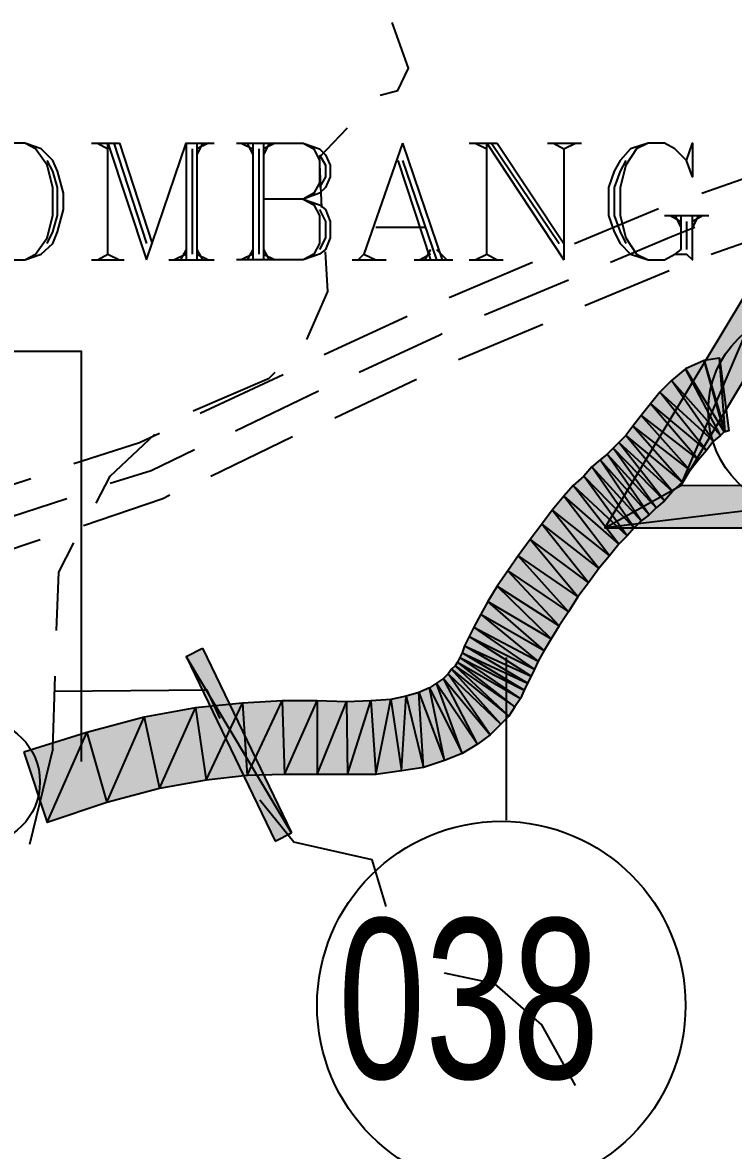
# Model space of a CAD drawing. Header units: millimetres. Extents: x 658 to 813, y 806 to 883.
# Drawn here: x 802.21 to 804.058, y 859.853 to 862.785 of the extents above; entities that cross this region are included whole.
import ezdxf

# ---------------------------------------------------------------- set-up
doc = ezdxf.new("R2010")
doc.units = ezdxf.units.MM
doc.header["$LTSCALE"] = 0.1
doc.linetypes.add('atContinuous2', pattern=[0])
for name, color, linetype in [('BATKAB', 7, 'Continuous'), ('JL-ARTERI', 7, 'Continuous'), ('LINK NAS BARU', 7, 'Continuous'), ('pkw', 7, 'Continuous'), ('RENC-JL-TOL', 7, 'Continuous'), ('SYMBOL', 7, 'Continuous'), ('TEXT', 8, 'Continuous'), ('zat_Mask_solid', 7, 'Continuous')]:
    doc.layers.add(name, color=color, linetype=linetype)
doc.styles.add('Style2', font='arial.ttf', dxfattribs={"height": 0.2})

msp = doc.modelspace()

# ---------------------------------------------------------------- hatches: boundary and pattern name
at = {"layer": 'JL-ARTERI'}
h = msp.add_hatch(color=7, dxfattribs=at)
h.paths.add_polyline_path([(804.0341, 861.7214), (803.9824, 861.9069), (804.0372, 861.7214)], flags=16)
h.paths.add_polyline_path([(803.9824, 861.9069), (804.0372, 861.7214), (804.022, 861.913)])
for points in [[(802.7816, 861.0162), (802.7938, 860.8277), (802.885, 861.0222)], [(802.7938, 860.8277), (802.885, 861.0222), (802.8911, 860.8307)], [(802.5263, 860.9797), (802.5658, 860.7942), (802.66, 861.004)], [(802.5658, 860.7942), (802.66, 861.004), (802.6874, 860.8155)], [(802.66, 861.004), (802.6874, 860.8155), (802.7816, 861.0162)], [(802.6874, 860.8155), (802.7816, 861.0162), (802.7938, 860.8277)], [(802.3773, 860.9402), (802.429, 860.7577), (802.5263, 860.9797)], [(802.429, 860.7577), (802.5263, 860.9797), (802.5658, 860.7942)], [(802.2131, 860.8885), (802.2739, 860.7061), (802.3773, 860.9402)], [(802.2739, 860.7061), (802.3773, 860.9402), (802.429, 860.7577)]]:
    msp.add_hatch(color=7, dxfattribs=at).paths.add_polyline_path(points)
h = msp.add_hatch(color=7, dxfattribs=at)
h.paths.add_polyline_path([(802.885, 861.0222), (802.8911, 860.8307), (802.9762, 861.0222)])
h.paths.add_polyline_path([(802.8911, 860.8307), (802.9762, 861.0222), (802.9762, 860.8307)], flags=17)
at = {"layer": 'LINK NAS BARU'}
h = msp.add_hatch(color=7, dxfattribs=at)
h.paths.add_polyline_path([(802.8667, 860.6574), (802.9093, 860.6787), (802.6357, 861.1378)])
h.paths.add_polyline_path([(802.9093, 860.6787), (802.6357, 861.1378), (802.6783, 861.159)])
at = {"layer": 'pkw'}
h = msp.add_hatch(color=7, dxfattribs=at)
h.paths.add_polyline_path([(803.724, 861.4722), (803.9216, 861.5816), (804.2408, 862.3295)])
h.paths.add_polyline_path([(803.9216, 861.5816), (804.2408, 862.3295), (804.2408, 862.1167)], flags=17)
h = msp.add_hatch(color=7, dxfattribs=at)
h.paths.add_polyline_path([(804.6573, 861.4722), (804.6573, 861.5846), (803.724, 861.4722)], flags=17)
h.paths.add_polyline_path([(804.6573, 861.5846), (803.724, 861.4722), (803.9216, 861.5816)], flags=17)
at = {"layer": 'zat_Mask_solid'}
for points in [[(803.9338, 861.8856), (804.0341, 861.7214), (803.9824, 861.9069)], [(804.0372, 861.7214), (804.022, 861.913), (804.0463, 861.7245)], [(803.8973, 861.8552), (804.025, 861.7123), (803.9338, 861.8856)], [(804.025, 861.7123), (803.9338, 861.8856), (804.0341, 861.7214)], [(803.8669, 861.8248), (804.0068, 861.6971), (803.8973, 861.8552)], [(804.0068, 861.6971), (803.8973, 861.8552), (804.025, 861.7123)], [(803.8426, 861.7944), (803.9885, 861.6728), (803.8669, 861.8248)], [(803.9885, 861.6728), (803.8669, 861.8248), (804.0068, 861.6971)], [(803.8183, 861.764), (803.9672, 861.6485), (803.8426, 861.7944)], [(803.9672, 861.6485), (803.8426, 861.7944), (803.9885, 861.6728)], [(803.797, 861.7366), (803.946, 861.6211), (803.8183, 861.764)], [(803.946, 861.6211), (803.8183, 861.764), (803.9672, 861.6485)], [(803.7788, 861.7123), (803.9247, 861.5907), (803.797, 861.7366)], [(803.9247, 861.5907), (803.797, 861.7366), (803.946, 861.6211)], [(803.7605, 861.6941), (803.9004, 861.5664), (803.7788, 861.7123)], [(803.9004, 861.5664), (803.7788, 861.7123), (803.9247, 861.5907)], [(803.7301, 861.6637), (803.8578, 861.5238), (803.7453, 861.6789)], [(803.7453, 861.6789), (803.8791, 861.5421), (803.7605, 861.6941)], [(803.8578, 861.5238), (803.7453, 861.6789), (803.8791, 861.5421)], [(803.8791, 861.5421), (803.7605, 861.6941), (803.9004, 861.5664)], [(803.6906, 861.6302), (803.8183, 861.4904), (803.7119, 861.6485)], [(803.7119, 861.6485), (803.8396, 861.5056), (803.7301, 861.6637)], [(803.8183, 861.4904), (803.7119, 861.6485), (803.8396, 861.5056)], [(803.8396, 861.5056), (803.7301, 861.6637), (803.8578, 861.5238)], [(803.6693, 861.6059), (803.8, 861.4722), (803.6906, 861.6302)], [(803.8, 861.4722), (803.6906, 861.6302), (803.8183, 861.4904)], [(803.6176, 861.5542), (803.7605, 861.4296), (803.642, 861.5816)], [(803.642, 861.5816), (803.7818, 861.4509), (803.6693, 861.6059)], [(803.7605, 861.4296), (803.642, 861.5816), (803.7818, 861.4509)], [(803.7818, 861.4509), (803.6693, 861.6059), (803.8, 861.4722)], [(803.5872, 861.5178), (803.7362, 861.3992), (803.6176, 861.5542)], [(803.7362, 861.3992), (803.6176, 861.5542), (803.7605, 861.4296)], [(803.5599, 861.4813), (803.7088, 861.3658), (803.5872, 861.5178)], [(803.7088, 861.3658), (803.5872, 861.5178), (803.7362, 861.3992)], [(803.5295, 861.4418), (803.6815, 861.3293), (803.5599, 861.4813)], [(803.6815, 861.3293), (803.5599, 861.4813), (803.7088, 861.3658)], [(803.4991, 861.3992), (803.6541, 861.2928), (803.5295, 861.4418)], [(803.6541, 861.2928), (803.5295, 861.4418), (803.6815, 861.3293)], [(803.4717, 861.3597), (803.6298, 861.2533), (803.4991, 861.3992)], [(803.6298, 861.2533), (803.4991, 861.3992), (803.6541, 861.2928)], [(803.4443, 861.3202), (803.6055, 861.2168), (803.4717, 861.3597)], [(803.6055, 861.2168), (803.4717, 861.3597), (803.6298, 861.2533)], [(803.42, 861.2806), (803.5842, 861.1834), (803.4443, 861.3202)], [(803.5842, 861.1834), (803.4443, 861.3202), (803.6055, 861.2168)], [(803.4018, 861.2472), (803.566, 861.153), (803.42, 861.2806)], [(803.566, 861.153), (803.42, 861.2806), (803.5842, 861.1834)], [(803.3835, 861.2138), (803.5508, 861.1256), (803.4018, 861.2472)], [(803.5508, 861.1256), (803.4018, 861.2472), (803.566, 861.153)], [(803.3714, 861.1894), (803.5416, 861.1043), (803.3835, 861.2138)], [(803.5416, 861.1043), (803.3835, 861.2138), (803.5508, 861.1256)], [(803.3592, 861.1651), (803.5325, 861.0861), (803.3714, 861.1894)], [(803.5325, 861.0861), (803.3714, 861.1894), (803.5416, 861.1043)], [(803.3471, 861.1347), (803.5143, 861.0496), (803.3531, 861.1469)], [(803.3531, 861.1469), (803.5234, 861.0678), (803.3592, 861.1651)], [(803.5143, 861.0496), (803.3531, 861.1469), (803.5234, 861.0678)], [(803.5234, 861.0678), (803.3592, 861.1651), (803.5325, 861.0861)], [(803.3258, 861.1043), (803.4747, 860.9827), (803.3349, 861.1134)], [(803.3349, 861.1134), (803.49, 861.007), (803.341, 861.1226)], [(803.4747, 860.9827), (803.3349, 861.1134), (803.49, 861.007)], [(803.341, 861.1226), (803.5052, 861.0283), (803.3471, 861.1347)], [(803.49, 861.007), (803.341, 861.1226), (803.5052, 861.0283)], [(803.5052, 861.0283), (803.3471, 861.1347), (803.5143, 861.0496)], [(803.2863, 861.0678), (803.3927, 860.9097), (803.3045, 861.08)], [(803.3045, 861.08), (803.4261, 860.9341), (803.3167, 861.0922)], [(803.3927, 860.9097), (803.3045, 861.08), (803.4261, 860.9341)], [(803.3167, 861.0922), (803.4535, 860.9614), (803.3258, 861.1043)], [(803.4261, 860.9341), (803.3167, 861.0922), (803.4535, 860.9614)], [(803.4535, 860.9614), (803.3258, 861.1043), (803.4747, 860.9827)], [(803.2407, 861.0435), (803.3075, 860.8672), (803.268, 861.0557)], [(803.268, 861.0557), (803.3531, 860.8854), (803.2863, 861.0678)], [(803.3075, 860.8672), (803.268, 861.0557), (803.3531, 860.8854)], [(803.3531, 860.8854), (803.2863, 861.0678), (803.3927, 860.9097)], [(802.9762, 861.0222), (802.9762, 860.8307), (803.0522, 861.0192)], [(803.0522, 861.0192), (803.0552, 860.8307), (803.116, 861.0222)], [(803.0552, 860.8307), (803.116, 861.0222), (803.1282, 860.8307)], [(803.116, 861.0222), (803.1282, 860.8307), (803.1677, 861.0253)], [(803.1282, 860.8307), (803.1677, 861.0253), (803.1951, 860.8398)], [(803.1677, 861.0253), (803.1951, 860.8398), (803.2072, 861.0344)], [(803.1951, 860.8398), (803.2072, 861.0344), (803.2528, 860.8489)], [(803.2072, 861.0344), (803.2528, 860.8489), (803.2407, 861.0435)], [(803.2528, 860.8489), (803.2407, 861.0435), (803.3075, 860.8672)], [(802.9762, 860.8307), (803.0522, 861.0192), (803.0552, 860.8307)]]:
    msp.add_hatch(color=7, dxfattribs=at).paths.add_polyline_path(points)

# ---------------------------------------------------------------- linework, layer by layer
at = {"layer": 'BATKAB', "color": 7}
for points in [[(803.1403, 862.597), (803.1859, 862.6091), (803.2133, 862.6669), (803.1707, 862.7855)], [(802.9883, 862.3051), (802.9823, 862.4359), (803.0552, 862.5119)], [(802.9488, 861.9616), (803.0035, 862.0863), (802.9975, 862.1896)], [(802.6539, 861.7762), (802.8515, 861.8613), (802.8667, 861.8765)], [(802.4016, 861.536), (802.4381, 861.6059), (802.5536, 861.7154)], [(802.2982, 861.2046), (802.3043, 861.3566), (802.3438, 861.4326)], [(802.2891, 860.8976), (802.2952, 861.0861)], [(802.7239, 860.9766), (802.6904, 861.0496), (802.2922, 861.0466)], [(802.2891, 860.8976), (802.2283, 860.6483)], [(803.1555, 860.4872), (803.1191, 860.6088), (802.9154, 860.6544), (802.8272, 860.7638)], [(803.648, 860.0221), (803.5599, 860.1801), (803.4383, 860.2865), (803.3075, 860.3139)]]:
    msp.add_lwpolyline(points, dxfattribs=at)
at = {"layer": 'JL-ARTERI', "color": 7}
for points in [[(803.9338, 861.8856), (804.0341, 861.7214), (803.9824, 861.9069), (803.9338, 861.8856)], [(803.9824, 861.9069), (804.0372, 861.7214), (804.022, 861.913), (803.9824, 861.9069)], [(804.0341, 861.7214), (803.9824, 861.9069), (804.0372, 861.7214), (804.0341, 861.7214)], [(804.0372, 861.7214), (804.022, 861.913), (804.0463, 861.7245), (804.0372, 861.7214)], [(803.8973, 861.8552), (804.025, 861.7123), (803.9338, 861.8856), (803.8973, 861.8552)], [(804.025, 861.7123), (803.9338, 861.8856), (804.0341, 861.7214), (804.025, 861.7123)], [(803.8669, 861.8248), (804.0068, 861.6971), (803.8973, 861.8552), (803.8669, 861.8248)], [(804.0068, 861.6971), (803.8973, 861.8552), (804.025, 861.7123), (804.0068, 861.6971)], [(803.8426, 861.7944), (803.9885, 861.6728), (803.8669, 861.8248), (803.8426, 861.7944)], [(803.9885, 861.6728), (803.8669, 861.8248), (804.0068, 861.6971), (803.9885, 861.6728)], [(803.8183, 861.764), (803.9672, 861.6485), (803.8426, 861.7944), (803.8183, 861.764)], [(803.9672, 861.6485), (803.8426, 861.7944), (803.9885, 861.6728), (803.9672, 861.6485)], [(803.797, 861.7366), (803.946, 861.6211), (803.8183, 861.764), (803.797, 861.7366)], [(803.946, 861.6211), (803.8183, 861.764), (803.9672, 861.6485), (803.946, 861.6211)], [(803.7788, 861.7123), (803.9247, 861.5907), (803.797, 861.7366), (803.7788, 861.7123)], [(803.9247, 861.5907), (803.797, 861.7366), (803.946, 861.6211), (803.9247, 861.5907)], [(803.7605, 861.6941), (803.9004, 861.5664), (803.7788, 861.7123), (803.7605, 861.6941)], [(803.9004, 861.5664), (803.7788, 861.7123), (803.9247, 861.5907), (803.9004, 861.5664)], [(803.7301, 861.6637), (803.8578, 861.5238), (803.7453, 861.6789), (803.7301, 861.6637)], [(803.7453, 861.6789), (803.8791, 861.5421), (803.7605, 861.6941), (803.7453, 861.6789)], [(803.8578, 861.5238), (803.7453, 861.6789), (803.8791, 861.5421), (803.8578, 861.5238)], [(803.8791, 861.5421), (803.7605, 861.6941), (803.9004, 861.5664), (803.8791, 861.5421)], [(803.6906, 861.6302), (803.8183, 861.4904), (803.7119, 861.6485), (803.6906, 861.6302)], [(803.7119, 861.6485), (803.8396, 861.5056), (803.7301, 861.6637), (803.7119, 861.6485)], [(803.8183, 861.4904), (803.7119, 861.6485), (803.8396, 861.5056), (803.8183, 861.4904)], [(803.8396, 861.5056), (803.7301, 861.6637), (803.8578, 861.5238), (803.8396, 861.5056)], [(803.6693, 861.6059), (803.8, 861.4722), (803.6906, 861.6302), (803.6693, 861.6059)], [(803.8, 861.4722), (803.6906, 861.6302), (803.8183, 861.4904), (803.8, 861.4722)], [(803.6176, 861.5542), (803.7605, 861.4296), (803.642, 861.5816), (803.6176, 861.5542)], [(803.642, 861.5816), (803.7818, 861.4509), (803.6693, 861.6059), (803.642, 861.5816)], [(803.7605, 861.4296), (803.642, 861.5816), (803.7818, 861.4509), (803.7605, 861.4296)], [(803.7818, 861.4509), (803.6693, 861.6059), (803.8, 861.4722), (803.7818, 861.4509)], [(803.5872, 861.5178), (803.7362, 861.3992), (803.6176, 861.5542), (803.5872, 861.5178)], [(803.7362, 861.3992), (803.6176, 861.5542), (803.7605, 861.4296), (803.7362, 861.3992)], [(803.5599, 861.4813), (803.7088, 861.3658), (803.5872, 861.5178), (803.5599, 861.4813)], [(803.7088, 861.3658), (803.5872, 861.5178), (803.7362, 861.3992), (803.7088, 861.3658)], [(803.5295, 861.4418), (803.6815, 861.3293), (803.5599, 861.4813), (803.5295, 861.4418)], [(803.6815, 861.3293), (803.5599, 861.4813), (803.7088, 861.3658), (803.6815, 861.3293)], [(803.4991, 861.3992), (803.6541, 861.2928), (803.5295, 861.4418), (803.4991, 861.3992)], [(803.6541, 861.2928), (803.5295, 861.4418), (803.6815, 861.3293), (803.6541, 861.2928)], [(803.4717, 861.3597), (803.6298, 861.2533), (803.4991, 861.3992), (803.4717, 861.3597)], [(803.6298, 861.2533), (803.4991, 861.3992), (803.6541, 861.2928), (803.6298, 861.2533)], [(803.4443, 861.3202), (803.6055, 861.2168), (803.4717, 861.3597), (803.4443, 861.3202)], [(803.6055, 861.2168), (803.4717, 861.3597), (803.6298, 861.2533), (803.6055, 861.2168)], [(803.42, 861.2806), (803.5842, 861.1834), (803.4443, 861.3202), (803.42, 861.2806)], [(803.5842, 861.1834), (803.4443, 861.3202), (803.6055, 861.2168), (803.5842, 861.1834)], [(803.4018, 861.2472), (803.566, 861.153), (803.42, 861.2806), (803.4018, 861.2472)], [(803.566, 861.153), (803.42, 861.2806), (803.5842, 861.1834), (803.566, 861.153)], [(803.3835, 861.2138), (803.5508, 861.1256), (803.4018, 861.2472), (803.3835, 861.2138)], [(803.5508, 861.1256), (803.4018, 861.2472), (803.566, 861.153), (803.5508, 861.1256)], [(803.3714, 861.1894), (803.5416, 861.1043), (803.3835, 861.2138), (803.3714, 861.1894)], [(803.5416, 861.1043), (803.3835, 861.2138), (803.5508, 861.1256), (803.5416, 861.1043)], [(803.3592, 861.1651), (803.5325, 861.0861), (803.3714, 861.1894), (803.3592, 861.1651)], [(803.5325, 861.0861), (803.3714, 861.1894), (803.5416, 861.1043), (803.5325, 861.0861)], [(803.3471, 861.1347), (803.5143, 861.0496), (803.3531, 861.1469), (803.3471, 861.1347)], [(803.3531, 861.1469), (803.5234, 861.0678), (803.3592, 861.1651), (803.3531, 861.1469)], [(803.5143, 861.0496), (803.3531, 861.1469), (803.5234, 861.0678), (803.5143, 861.0496)], [(803.5234, 861.0678), (803.3592, 861.1651), (803.5325, 861.0861), (803.5234, 861.0678)], [(803.3258, 861.1043), (803.4747, 860.9827), (803.3349, 861.1134), (803.3258, 861.1043)], [(803.3349, 861.1134), (803.49, 861.007), (803.341, 861.1226), (803.3349, 861.1134)], [(803.4747, 860.9827), (803.3349, 861.1134), (803.49, 861.007), (803.4747, 860.9827)], [(803.341, 861.1226), (803.5052, 861.0283), (803.3471, 861.1347), (803.341, 861.1226)], [(803.49, 861.007), (803.341, 861.1226), (803.5052, 861.0283), (803.49, 861.007)], [(803.5052, 861.0283), (803.3471, 861.1347), (803.5143, 861.0496), (803.5052, 861.0283)], [(803.2863, 861.0678), (803.3927, 860.9097), (803.3045, 861.08), (803.2863, 861.0678)], [(803.3045, 861.08), (803.4261, 860.9341), (803.3167, 861.0922), (803.3045, 861.08)], [(803.3927, 860.9097), (803.3045, 861.08), (803.4261, 860.9341), (803.3927, 860.9097)], [(803.3167, 861.0922), (803.4535, 860.9614), (803.3258, 861.1043), (803.3167, 861.0922)], [(803.4261, 860.9341), (803.3167, 861.0922), (803.4535, 860.9614), (803.4261, 860.9341)], [(803.4535, 860.9614), (803.3258, 861.1043), (803.4747, 860.9827), (803.4535, 860.9614)], [(803.2407, 861.0435), (803.3075, 860.8672), (803.268, 861.0557), (803.2407, 861.0435)], [(803.268, 861.0557), (803.3531, 860.8854), (803.2863, 861.0678), (803.268, 861.0557)], [(803.3075, 860.8672), (803.268, 861.0557), (803.3531, 860.8854), (803.3075, 860.8672)], [(803.3531, 860.8854), (803.2863, 861.0678), (803.3927, 860.9097), (803.3531, 860.8854)], [(802.7816, 861.0162), (802.7938, 860.8277), (802.885, 861.0222), (802.7816, 861.0162)], [(802.7938, 860.8277), (802.885, 861.0222), (802.8911, 860.8307), (802.7938, 860.8277)], [(802.885, 861.0222), (802.8911, 860.8307), (802.9762, 861.0222), (802.885, 861.0222)], [(802.8911, 860.8307), (802.9762, 861.0222), (802.9762, 860.8307), (802.8911, 860.8307)], [(802.9762, 861.0222), (802.9762, 860.8307), (803.0522, 861.0192), (802.9762, 861.0222)], [(803.0522, 861.0192), (803.0552, 860.8307), (803.116, 861.0222), (803.0522, 861.0192)], [(803.0552, 860.8307), (803.116, 861.0222), (803.1282, 860.8307), (803.0552, 860.8307)], [(803.116, 861.0222), (803.1282, 860.8307), (803.1677, 861.0253), (803.116, 861.0222)], [(803.1282, 860.8307), (803.1677, 861.0253), (803.1951, 860.8398), (803.1282, 860.8307)], [(803.1677, 861.0253), (803.1951, 860.8398), (803.2072, 861.0344), (803.1677, 861.0253)], [(803.1951, 860.8398), (803.2072, 861.0344), (803.2528, 860.8489), (803.1951, 860.8398)], [(803.2072, 861.0344), (803.2528, 860.8489), (803.2407, 861.0435), (803.2072, 861.0344)], [(803.2528, 860.8489), (803.2407, 861.0435), (803.3075, 860.8672), (803.2528, 860.8489)], [(802.5263, 860.9797), (802.5658, 860.7942), (802.66, 861.004), (802.5263, 860.9797)], [(802.5658, 860.7942), (802.66, 861.004), (802.6874, 860.8155), (802.5658, 860.7942)], [(802.66, 861.004), (802.6874, 860.8155), (802.7816, 861.0162), (802.66, 861.004)], [(802.6874, 860.8155), (802.7816, 861.0162), (802.7938, 860.8277), (802.6874, 860.8155)], [(802.9762, 860.8307), (803.0522, 861.0192), (803.0552, 860.8307), (802.9762, 860.8307)], [(802.3773, 860.9402), (802.429, 860.7577), (802.5263, 860.9797), (802.3773, 860.9402)], [(802.429, 860.7577), (802.5263, 860.9797), (802.5658, 860.7942), (802.429, 860.7577)], [(802.2131, 860.8885), (802.2739, 860.7061), (802.3773, 860.9402), (802.2131, 860.8885)], [(802.2739, 860.7061), (802.3773, 860.9402), (802.429, 860.7577), (802.2739, 860.7061)]]:
    msp.add_lwpolyline(points, dxfattribs=at)
at = {"layer": 'LINK NAS BARU', "color": 7, "linetype": 'atContinuous2'}
for p, q in [((802.6357, 861.1378), (802.6783, 861.159)), ((802.6783, 861.159), (802.9093, 860.6787)), ((802.9093, 860.6787), (802.6357, 861.1378)), ((802.6357, 861.1378), (802.8667, 860.6574)), ((802.9093, 860.6787), (802.6357, 861.1378)), ((802.8667, 860.6574), (802.9093, 860.6787))]:
    msp.add_line(p, q, dxfattribs=at)
at = {"layer": 'LINK NAS BARU', "color": 7}
for points in [[(801.7662, 861.9312), (802.2344, 861.9312), (802.3621, 861.9312), (802.3621, 860.8641)], [(803.4687, 860.7121), (803.4687, 861.1347)]]:
    msp.add_lwpolyline(points, dxfattribs=at)
at = {"layer": 'LINK NAS BARU', "color": 7, "linetype": 'atContinuous2'}
msp.add_circle((803.4548, 860.2302), 0.4789, dxfattribs=at)
at = {"layer": 'pkw', "color": 7}
for points in [[(803.724, 861.4722), (803.9216, 861.5816), (804.2408, 862.3295), (803.724, 861.4722)], [(803.9216, 861.5816), (804.2408, 862.3295), (804.2408, 862.1167), (803.9216, 861.5816)], [(804.6573, 861.4722), (804.6573, 861.5846), (803.724, 861.4722), (804.6573, 861.4722)], [(804.6573, 861.5846), (803.724, 861.4722), (803.9216, 861.5816), (804.6573, 861.5846)]]:
    msp.add_lwpolyline(points, dxfattribs=at)
at = {"layer": 'RENC-JL-TOL', "color": 7}
for points in [[(803.9764, 862.3416), (804.2013, 862.4207)], [(803.645, 862.2109), (803.8639, 862.3021)], [(803.7392, 862.1623), (803.8973, 862.2291), (803.9581, 862.2535)], [(804.0007, 862.1835), (804.2256, 862.2626)], [(803.3197, 862.0711), (803.5356, 862.1623)], [(803.6724, 862.0498), (803.8912, 862.141)], [(803.4109, 862.0254), (803.6298, 862.1167)], [(802.9944, 861.9221), (803.2103, 862.0224)], [(803.344, 861.9099), (803.5629, 862.0011)], [(803.0856, 861.8765), (803.2954, 861.9738), (803.3015, 861.9768)], [(802.6722, 861.7701), (802.888, 861.8704)], [(803.0218, 861.7579), (803.2346, 861.8582)], [(802.7634, 861.7245), (802.9792, 861.8278)], [(802.3438, 861.6394), (802.5141, 861.6941), (802.5658, 861.7184)], [(802.6995, 861.6059), (802.9123, 861.7093)], [(802.4381, 861.5877), (802.5445, 861.6211), (802.657, 861.6758)], [(802.0064, 861.5269), (802.2314, 861.5998)], [(802.3682, 861.4782), (802.5749, 861.5482), (802.5931, 861.5573)], [(802.1006, 861.4752), (802.3256, 861.5482)], [(802.0307, 861.3658), (802.2557, 861.4418)]]:
    msp.add_lwpolyline(points, dxfattribs=at)
at = {"layer": 'SYMBOL', "color": 7, "linetype": 'atContinuous2'}
for centre, radius in [((804.2575, 861.776), 0.2647), ((802.0929, 860.8112), 0.1624)]:
    msp.add_circle(centre, radius, dxfattribs=at)
at = {"layer": 'TEXT', "color": 7}
for points in [[(802.1858, 862.4723), (802.1432, 862.4571), (802.1128, 862.4267), (802.1006, 862.3994), (802.0854, 862.3416), (802.0854, 862.2991), (802.1006, 862.2413), (802.1128, 862.2109), (802.1432, 862.1835), (802.1858, 862.1683), (802.2162, 862.1683), (802.2587, 862.1835), (802.2891, 862.2109), (802.3013, 862.2413), (802.3165, 862.2991), (802.3165, 862.3416), (802.3013, 862.3994), (802.2891, 862.4267), (802.2587, 862.4571), (802.2162, 862.4723), (802.1858, 862.4723)], [(802.2162, 862.1683), (802.2435, 862.1835), (802.2739, 862.2261), (802.2891, 862.2839), (802.2891, 862.3568), (802.2739, 862.4146), (802.2435, 862.4571), (802.2162, 862.4723)], [(802.3895, 862.4723), (802.4624, 862.4723)], [(802.4047, 862.4723), (802.432, 862.4571)], [(802.432, 862.1835), (802.432, 862.4723), (802.5323, 862.1683)], [(802.4472, 862.4723), (802.5323, 862.2109)], [(802.4624, 862.4723), (802.5475, 862.2109)], [(802.5323, 862.1683), (802.6357, 862.4723), (802.6357, 862.1683)], [(802.6357, 862.4723), (802.7087, 862.4723)], [(802.6631, 862.4723), (802.6631, 862.1683)], [(802.6783, 862.4723), (802.6631, 862.4419)], [(802.6935, 862.4723), (802.6631, 862.4571)], [(802.7664, 862.4723), (802.9397, 862.4723), (802.9823, 862.4571), (802.9975, 862.4419), (803.0096, 862.4146), (803.0096, 862.3842), (802.9975, 862.3568), (802.9823, 862.3416), (802.9397, 862.3264)], [(802.7786, 862.4723), (802.809, 862.4571)], [(802.7938, 862.4723), (802.809, 862.4419)], [(802.809, 862.4723), (802.809, 862.1683)], [(802.8363, 862.4723), (802.8363, 862.1683)], [(802.9397, 862.4723), (802.9671, 862.4571), (802.9823, 862.4267), (802.9823, 862.369), (802.9671, 862.3416), (802.9397, 862.3264), (802.8363, 862.3264)], [(802.8515, 862.4723), (802.8363, 862.4419)], [(802.8667, 862.4723), (802.8363, 862.4571)], [(803.1981, 862.4723), (803.0978, 862.1835)], [(803.1981, 862.4723), (803.3015, 862.1683)], [(803.3714, 862.4723), (803.4443, 862.4723)], [(803.3866, 862.4723), (803.417, 862.4571)], [(803.417, 862.1835), (803.417, 862.4723), (803.6176, 862.1683)], [(803.4291, 862.4723), (803.6055, 862.2109)], [(803.4443, 862.4723), (803.6176, 862.2109)], [(803.5751, 862.4723), (803.6632, 862.4723)], [(803.5903, 862.4723), (803.6176, 862.4571), (803.648, 862.4723)], [(803.9368, 862.4267), (803.952, 862.4723), (803.952, 862.3842), (803.9368, 862.4267), (803.9064, 862.4571), (803.8791, 862.4723), (803.8365, 862.4723), (803.7909, 862.4571), (803.7636, 862.4267), (803.7484, 862.3994), (803.7332, 862.3568), (803.7332, 862.2839), (803.7484, 862.2413), (803.7636, 862.2109), (803.7909, 862.1835), (803.8365, 862.1683), (803.8791, 862.1683), (803.9064, 862.1835), (803.9368, 862.1835), (803.952, 862.1683), (803.952, 862.2839)], [(803.8365, 862.4723), (803.8061, 862.4571), (803.7788, 862.4146), (803.7636, 862.3568), (803.7636, 862.2839), (803.7788, 862.2261), (803.8061, 862.1835), (803.8365, 862.1683)], [(802.6509, 862.4571), (802.6509, 862.1835)], [(802.8242, 862.4571), (802.8242, 862.1835)], [(802.9823, 862.4419), (802.9975, 862.4146), (802.9975, 862.3842), (802.9823, 862.3568)], [(803.6176, 862.4571), (803.6176, 862.1683)], [(802.2739, 862.2109), (802.2891, 862.2413), (802.3013, 862.2839), (802.3013, 862.3568), (802.2891, 862.3994), (802.2739, 862.4267)], [(803.1859, 862.4267), (803.2711, 862.1683)], [(803.1981, 862.4267), (803.2863, 862.1683)], [(803.7788, 862.4267), (803.7636, 862.3994), (803.7484, 862.3568), (803.7484, 862.2839), (803.7636, 862.2413), (803.7788, 862.2109)], [(802.9397, 862.3264), (802.9823, 862.3112), (802.9975, 862.2991), (803.0096, 862.2687), (803.0096, 862.2261), (802.9975, 862.1957), (802.9823, 862.1835), (802.9397, 862.1683), (802.7664, 862.1683)], [(802.9397, 862.3264), (802.9671, 862.3112), (802.9823, 862.2839), (802.9823, 862.2109), (802.9671, 862.1835), (802.9397, 862.1683)], [(802.9823, 862.2991), (802.9975, 862.2687), (802.9975, 862.2261), (802.9823, 862.1957)], [(803.8791, 862.2839), (803.9946, 862.2839)], [(803.8943, 862.2839), (803.9216, 862.2687)], [(803.9216, 862.2839), (803.9216, 862.1957), (803.9064, 862.1835)], [(803.9064, 862.2839), (803.9216, 862.2535)], [(803.9672, 862.2839), (803.952, 862.2535)], [(803.9794, 862.2839), (803.952, 862.2687)], [(803.1282, 862.2535), (803.2559, 862.2535)], [(803.9368, 862.2687), (803.9368, 862.1957)], [(802.6357, 862.1957), (802.6205, 862.1683)], [(802.6631, 862.1957), (802.6783, 862.1683)], [(802.809, 862.1957), (802.7938, 862.1683)], [(802.8363, 862.1957), (802.8515, 862.1683)], [(803.2711, 862.1957), (803.2559, 862.1683)], [(803.2863, 862.1957), (803.3136, 862.1683)], [(802.3895, 862.1683), (802.4746, 862.1683)], [(802.4047, 862.1683), (802.432, 862.1835), (802.4624, 862.1683)], [(802.5901, 862.1683), (802.7087, 862.1683)], [(802.6357, 862.1835), (802.6053, 862.1683)], [(802.6631, 862.1835), (802.6935, 862.1683)], [(802.809, 862.1835), (802.7786, 862.1683)], [(802.8363, 862.1835), (802.8667, 862.1683)], [(803.0674, 862.1683), (803.1555, 862.1683)], [(803.0826, 862.1683), (803.0978, 862.1835), (803.1282, 862.1683)], [(803.2285, 862.1683), (803.3288, 862.1683)], [(803.2711, 862.1835), (803.2437, 862.1683)], [(803.3714, 862.1683), (803.4595, 862.1683)], [(803.3866, 862.1683), (803.417, 862.1835), (803.4443, 862.1683)]]:
    msp.add_lwpolyline(points, dxfattribs=at)

# ---------------------------------------------------------------- texts
at = {"layer": 'LINK NAS BARU', "color": 7, "style": 'Style2', "width": 0.7}
msp.add_text('038', height=0.41588, rotation=0.0006, dxfattribs=at).set_placement((803.0309, 860.0403))

doc.saveas('drawing.dxf')
